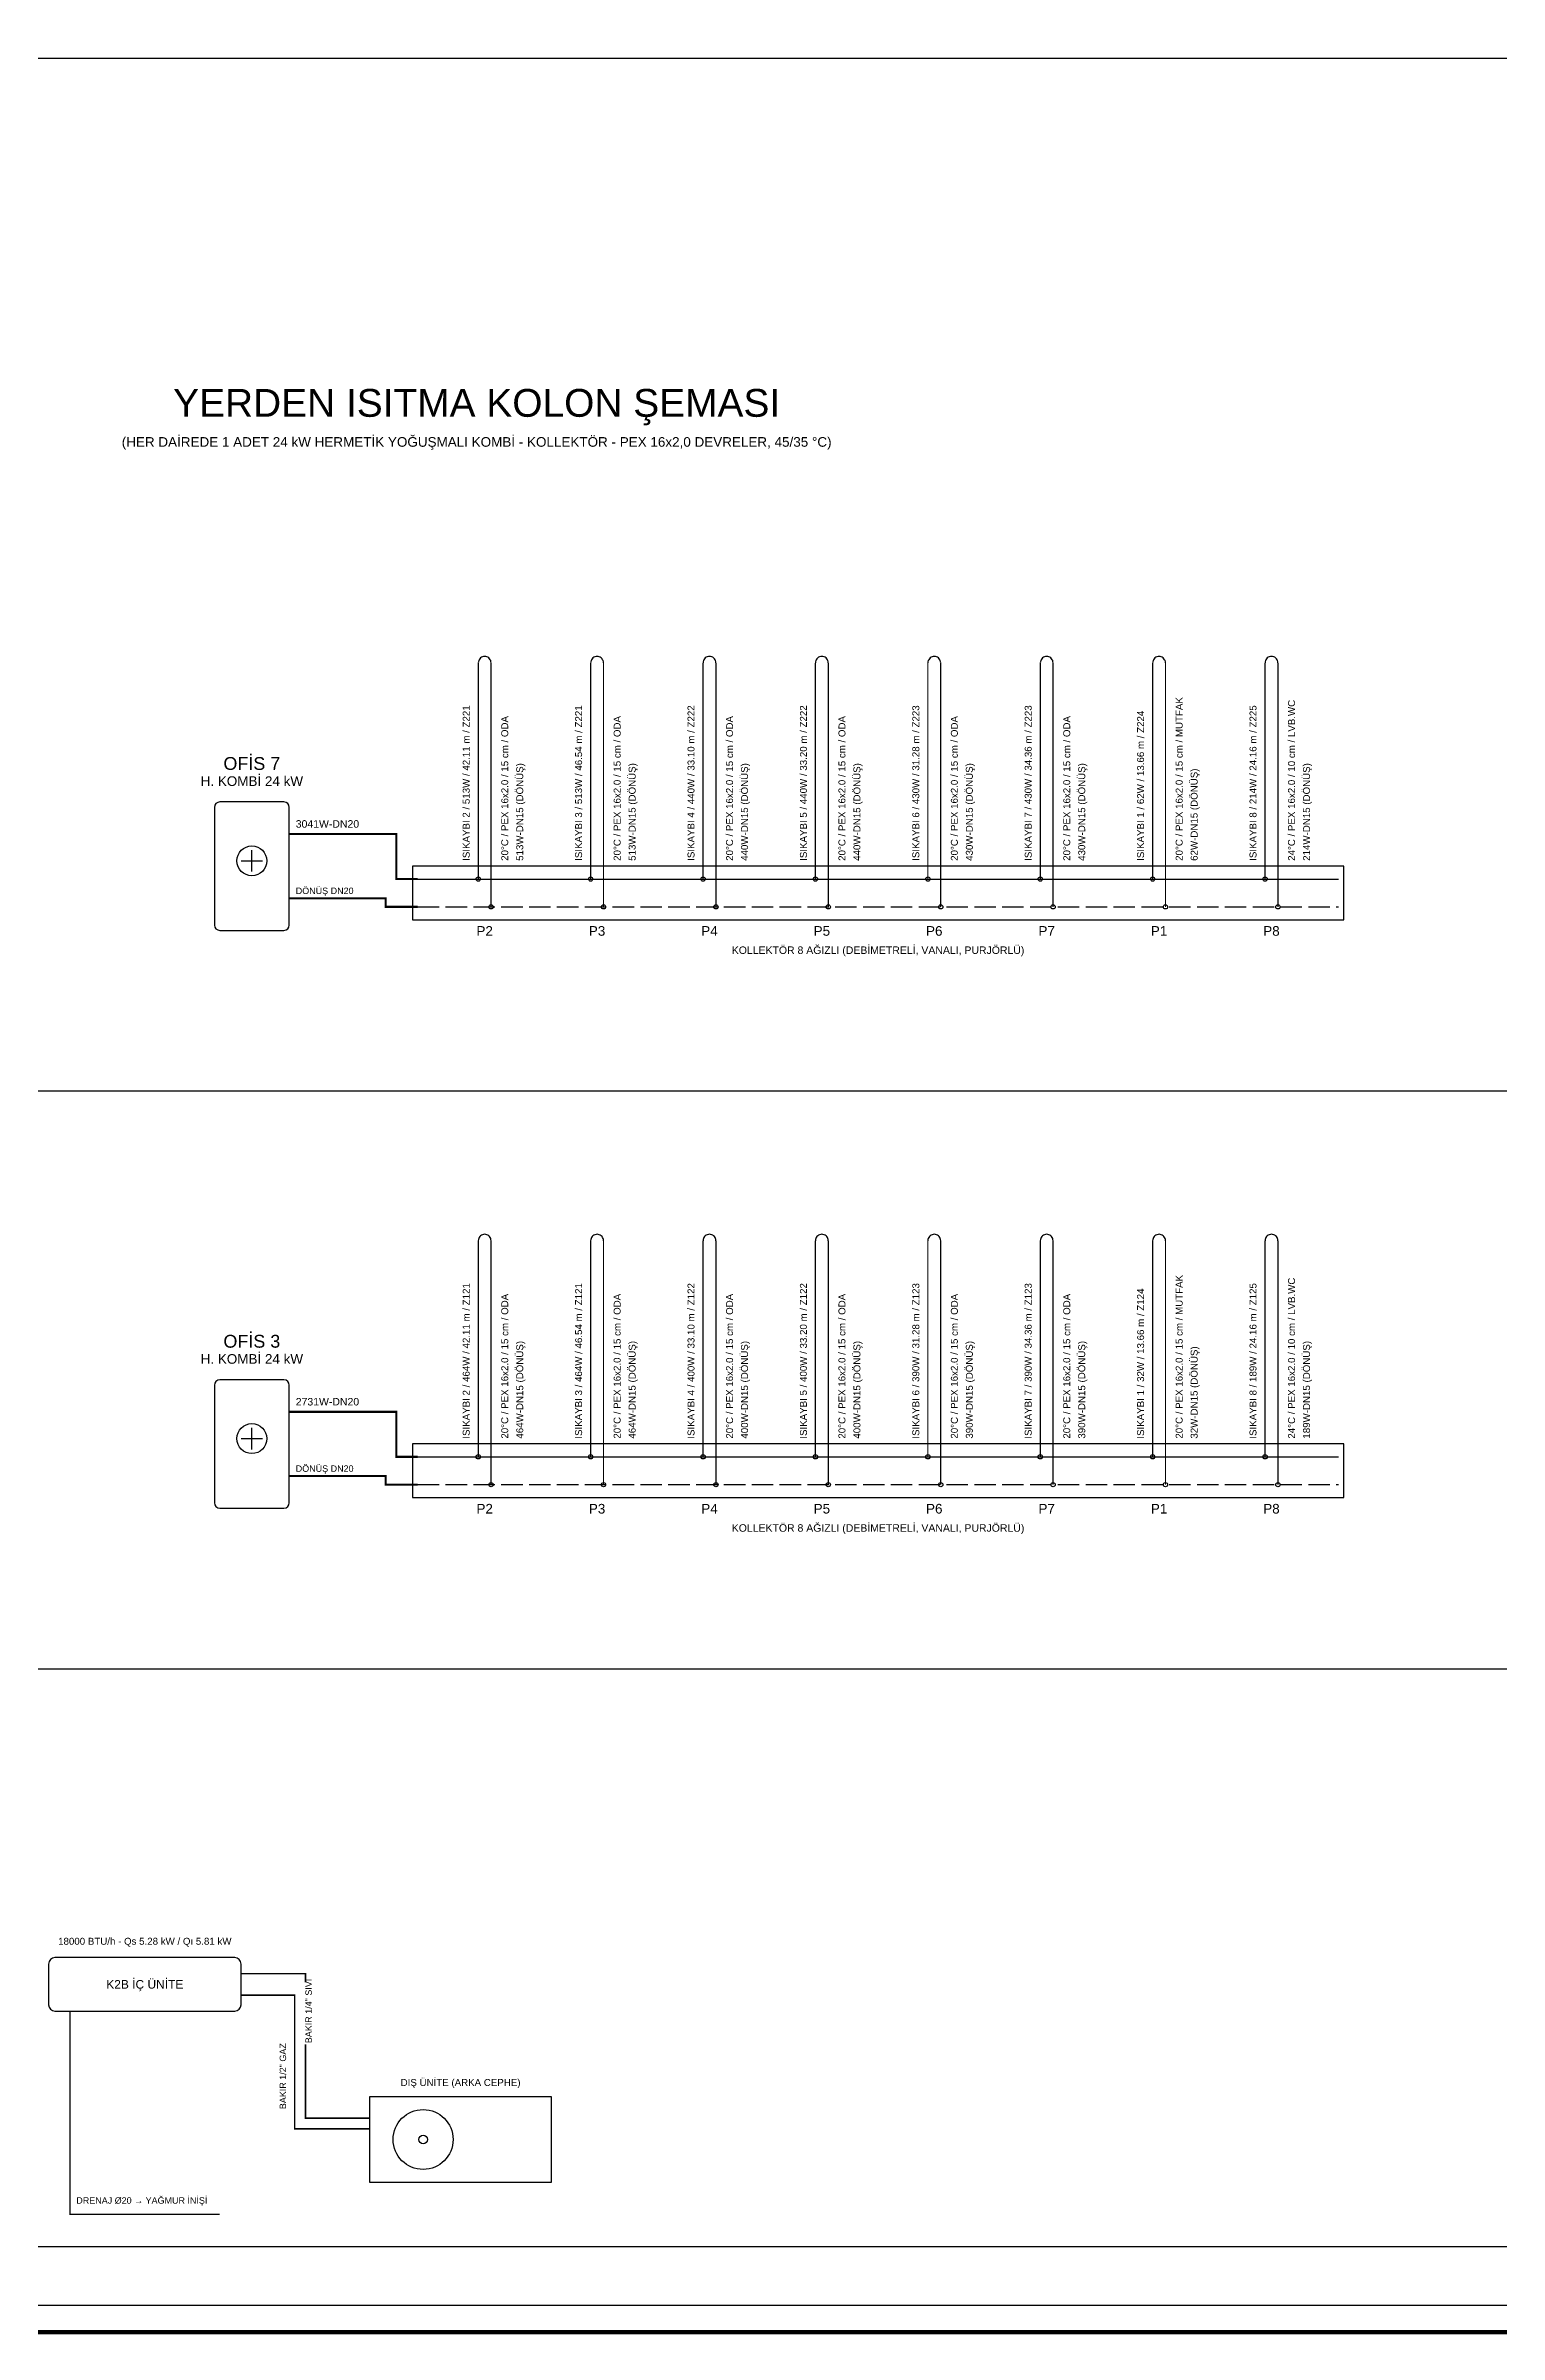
# Model space of a CAD drawing. Header units: centimetres. Extents: x -3952 to 26292, y -15092 to -10712.
# Drawn here: x 21298 to 22655, y -15052 to -12913 of the extents above; entities that cross this region are included whole.
import ezdxf
from ezdxf.enums import TextEntityAlignment as Align

# ---------------------------------------------------------------- set-up
doc = ezdxf.new("R2010")
doc.units = ezdxf.units.CM
doc.linetypes.add('DASHED', pattern=[18, 12, -6])
doc.linetypes.add('ISITMA DONUS HATTI', pattern=[26, 20, -6])
for name, color, linetype in [('MTY-CIHAZ', 135, 'Continuous'), ('MTY-ISIKAYBIMAHAL', 2, 'Continuous'), ('MTY-ISITMA-DONUS-BORU', 30, 'ISITMA DONUS HATTI'), ('MTY-ISITMA-GIDIS-BORU', 10, 'Continuous'), ('MTY-KLIMA-BAKIR BORU', 30, 'Continuous'), ('MTY-KLIMA-DIS UNITE', 4, 'Continuous'), ('MTY-KLIMA-DRENAJ', 8, 'DASHED'), ('MTY-KLIMA-IC UNITE', 4, 'Continuous'), ('MTY-KOLLETOR', 7, 'Continuous'), ('MTY-PAFTA', 7, 'Continuous'), ('MTY-PEX-BORU', 1, 'Continuous'), ('MTY-SEMA', 8, 'Continuous'), ('MTY-YAZI', 7, 'Continuous'), ('STM-ISITMA-CAP', 41, 'Continuous')]:
    doc.layers.add(name, color=color, linetype=linetype)
doc.layers.add('ROTAS-PAFTA-SINIRI', color=8, linetype='Continuous', plot=False)
doc.styles.add('ROTAS', font='arial.ttf')

# ---------------------------------------------------------------- blocks, each defined once
blk = doc.blocks.new('ROTAS_PAFTA')
blk.add_lwpolyline([(0, 0), (1, 0), (1, 1), (0, 1)], close=True)

msp = doc.modelspace()

# ---------------------------------------------------------------- linework, layer by layer
at = {"layer": 'MTY-CIHAZ'}
for p, q in [((21490, -13685), (21490, -13665)), ((21480, -13675), (21500, -13675)), ((21480, -14215), (21500, -14215)), ((21490, -14225), (21490, -14205))]:
    msp.add_line(p, q, dxfattribs=at)
for points in [[(21520, -13740), (21521.9, -13739.6), (21523.5, -13738.5), (21524.6, -13736.9), (21525, -13735), (21525, -13625), (21524.6, -13623.1), (21523.5, -13621.5), (21521.9, -13620.4), (21520, -13620), (21460, -13620), (21458.1, -13620.4), (21456.5, -13621.5), (21455.4, -13623.1), (21455, -13625), (21455, -13735), (21455.4, -13736.9), (21456.5, -13738.5), (21458.1, -13739.6), (21460, -13740)], [(21520, -14280), (21521.9, -14279.6), (21523.5, -14278.5), (21524.6, -14276.9), (21525, -14275), (21525, -14165), (21524.6, -14163.1), (21523.5, -14161.5), (21521.9, -14160.4), (21520, -14160), (21460, -14160), (21458.1, -14160.4), (21456.5, -14161.5), (21455.4, -14163.1), (21455, -14165), (21455, -14275), (21455.4, -14276.9), (21456.5, -14278.5), (21458.1, -14279.6), (21460, -14280)]]:
    msp.add_lwpolyline(points, close=True, dxfattribs=at)
for centre in [(21490, -13675), (21490, -14215)]:
    msp.add_circle(centre, 14, dxfattribs=at)
at = {"layer": 'MTY-ISITMA-DONUS-BORU'}
for p, q in [((21645, -13718), (22505, -13718)), ((21645, -14258), (22505, -14258))]:
    msp.add_line(p, q, dxfattribs=at)
at = {"layer": 'MTY-ISITMA-DONUS-BORU', "const_width": 2}
for points in [[(21525, -13710), (21615, -13710), (21615, -13718), (21645, -13718)], [(21525, -14250), (21615, -14250), (21615, -14258), (21645, -14258)]]:
    msp.add_lwpolyline(points, dxfattribs=at)
at = {"layer": 'MTY-ISITMA-GIDIS-BORU'}
for p, q in [((21645, -13692), (22505, -13692)), ((21645, -14232), (22505, -14232))]:
    msp.add_line(p, q, dxfattribs=at)
at = {"layer": 'MTY-ISITMA-GIDIS-BORU', "const_width": 2}
for points in [[(21525, -13650), (21625, -13650), (21625, -13692), (21645, -13692)], [(21525, -14190), (21625, -14190), (21625, -14232), (21645, -14232)]]:
    msp.add_lwpolyline(points, dxfattribs=at)
at = {"layer": 'MTY-KLIMA-BAKIR BORU', "const_width": 1.5}
for points in [[(21480, -14715), (21540, -14715), (21540, -14850), (21600, -14850)], [(21480, -14735), (21530, -14735), (21530, -14860), (21600, -14860)]]:
    msp.add_lwpolyline(points, dxfattribs=at)
at = {"layer": 'MTY-KLIMA-DIS UNITE'}
msp.add_lwpolyline([(21600, -14910), (21770, -14910), (21770, -14830), (21600, -14830)], close=True, dxfattribs=at)
for radius in [28, 4]:
    msp.add_circle((21650, -14870), radius, dxfattribs=at)
at = {"layer": 'MTY-KLIMA-DRENAJ', "const_width": 1.2}
msp.add_lwpolyline([(21320, -14750), (21320, -14940), (21460, -14940)], dxfattribs=at)
at = {"layer": 'MTY-KLIMA-IC UNITE'}
msp.add_lwpolyline([(21474, -14750), (21476.3, -14749.5), (21478.2, -14748.2), (21479.5, -14746.3), (21480, -14744), (21480, -14706), (21479.5, -14703.7), (21478.2, -14701.8), (21476.3, -14700.5), (21474, -14700), (21306, -14700), (21303.7, -14700.5), (21301.8, -14701.8), (21300.5, -14703.7), (21300, -14706), (21300, -14744), (21300.5, -14746.3), (21301.8, -14748.2), (21303.7, -14749.5), (21306, -14750)], close=True, dxfattribs=at)
at = {"layer": 'MTY-KOLLETOR'}
for points in [[(21640, -13730), (22510, -13730), (22510, -13680), (21640, -13680)], [(21640, -14270), (22510, -14270), (22510, -14220), (21640, -14220)]]:
    msp.add_lwpolyline(points, close=True, dxfattribs=at)
for centre in [(21701.5, -13692), (21806.5, -13692), (21911.5, -13692), (22016.5, -13692), (22121.5, -13692), (22226.5, -13692), (22331.5, -13692), (22436.5, -13692), (21713.5, -13718), (21818.5, -13718), (21923.5, -13718), (22028.5, -13718), (22133.5, -13718), (22238.5, -13718), (22343.5, -13718), (22448.5, -13718), (21701.5, -14232), (21806.5, -14232), (21911.5, -14232), (22016.5, -14232), (22121.5, -14232), (22226.5, -14232), (22331.5, -14232), (22436.5, -14232), (21713.5, -14258), (21818.5, -14258), (21923.5, -14258), (22028.5, -14258), (22133.5, -14258), (22238.5, -14258), (22343.5, -14258), (22448.5, -14258)]:
    msp.add_circle(centre, 2, dxfattribs=at)
at = {"layer": 'MTY-PAFTA'}
for points, const_width in [([(19000, -15050), (24520, -15050), (24520, -12900), (19000, -12900)], 4), ([(19025, -15025), (24495, -15025), (24495, -12925), (19025, -12925)], 1)]:
    msp.add_lwpolyline(points, close=True, dxfattribs=dict(at, const_width=const_width))
at = {"layer": 'MTY-PEX-BORU', "const_width": 1.2}
for points in [[(21701.5, -13692), (21701.5, -13490)], [(21713.5, -13718), (21713.5, -13490)], [(21806.5, -13692), (21806.5, -13490)], [(21818.5, -13718), (21818.5, -13490)], [(21911.5, -13692), (21911.5, -13490)], [(21923.5, -13718), (21923.5, -13490)], [(22016.5, -13692), (22016.5, -13490)], [(22028.5, -13718), (22028.5, -13490)], [(22121.5, -13692), (22121.5, -13490)], [(22133.5, -13718), (22133.5, -13490)], [(22226.5, -13692), (22226.5, -13490)], [(22238.5, -13718), (22238.5, -13490)], [(22331.5, -13692), (22331.5, -13490)], [(22343.5, -13718), (22343.5, -13490)], [(22436.5, -13692), (22436.5, -13490)], [(22448.5, -13718), (22448.5, -13490)], [(21701.5, -14232), (21701.5, -14030)], [(21713.5, -14258), (21713.5, -14030)], [(21806.5, -14232), (21806.5, -14030)], [(21818.5, -14258), (21818.5, -14030)], [(21911.5, -14232), (21911.5, -14030)], [(21923.5, -14258), (21923.5, -14030)], [(22016.5, -14232), (22016.5, -14030)], [(22028.5, -14258), (22028.5, -14030)], [(22121.5, -14232), (22121.5, -14030)], [(22133.5, -14258), (22133.5, -14030)], [(22226.5, -14232), (22226.5, -14030)], [(22238.5, -14258), (22238.5, -14030)], [(22331.5, -14232), (22331.5, -14030)], [(22343.5, -14258), (22343.5, -14030)], [(22436.5, -14232), (22436.5, -14030)], [(22448.5, -14258), (22448.5, -14030)]]:
    msp.add_lwpolyline(points, dxfattribs=at)
at = {"layer": 'MTY-PEX-BORU'}
for points in [[(21713.5, -13490), (21713.4, -13489), (21713.1, -13487.9), (21712.7, -13487), (21712.1, -13486.1), (21711.4, -13485.4), (21710.5, -13484.8), (21709.6, -13484.4), (21708.5, -13484.1), (21707.5, -13484), (21706.5, -13484.1), (21705.4, -13484.4), (21704.5, -13484.8), (21703.6, -13485.4), (21702.9, -13486.1), (21702.3, -13487), (21701.9, -13487.9), (21701.6, -13489), (21701.5, -13490)], [(21818.5, -13490), (21818.4, -13489), (21818.1, -13487.9), (21817.7, -13487), (21817.1, -13486.1), (21816.4, -13485.4), (21815.5, -13484.8), (21814.6, -13484.4), (21813.5, -13484.1), (21812.5, -13484), (21811.5, -13484.1), (21810.4, -13484.4), (21809.5, -13484.8), (21808.6, -13485.4), (21807.9, -13486.1), (21807.3, -13487), (21806.9, -13487.9), (21806.6, -13489), (21806.5, -13490)], [(21923.5, -13490), (21923.4, -13489), (21923.1, -13487.9), (21922.7, -13487), (21922.1, -13486.1), (21921.4, -13485.4), (21920.5, -13484.8), (21919.6, -13484.4), (21918.5, -13484.1), (21917.5, -13484), (21916.5, -13484.1), (21915.4, -13484.4), (21914.5, -13484.8), (21913.6, -13485.4), (21912.9, -13486.1), (21912.3, -13487), (21911.9, -13487.9), (21911.6, -13489), (21911.5, -13490)], [(22028.5, -13490), (22028.4, -13489), (22028.1, -13487.9), (22027.7, -13487), (22027.1, -13486.1), (22026.4, -13485.4), (22025.5, -13484.8), (22024.6, -13484.4), (22023.5, -13484.1), (22022.5, -13484), (22021.5, -13484.1), (22020.4, -13484.4), (22019.5, -13484.8), (22018.6, -13485.4), (22017.9, -13486.1), (22017.3, -13487), (22016.9, -13487.9), (22016.6, -13489), (22016.5, -13490)], [(22133.5, -13490), (22133.4, -13489), (22133.1, -13487.9), (22132.7, -13487), (22132.1, -13486.1), (22131.4, -13485.4), (22130.5, -13484.8), (22129.6, -13484.4), (22128.5, -13484.1), (22127.5, -13484), (22126.5, -13484.1), (22125.4, -13484.4), (22124.5, -13484.8), (22123.6, -13485.4), (22122.9, -13486.1), (22122.3, -13487), (22121.9, -13487.9), (22121.6, -13489), (22121.5, -13490)], [(22238.5, -13490), (22238.4, -13489), (22238.1, -13487.9), (22237.7, -13487), (22237.1, -13486.1), (22236.4, -13485.4), (22235.5, -13484.8), (22234.6, -13484.4), (22233.5, -13484.1), (22232.5, -13484), (22231.5, -13484.1), (22230.4, -13484.4), (22229.5, -13484.8), (22228.6, -13485.4), (22227.9, -13486.1), (22227.3, -13487), (22226.9, -13487.9), (22226.6, -13489), (22226.5, -13490)], [(22343.5, -13490), (22343.4, -13489), (22343.1, -13487.9), (22342.7, -13487), (22342.1, -13486.1), (22341.4, -13485.4), (22340.5, -13484.8), (22339.6, -13484.4), (22338.5, -13484.1), (22337.5, -13484), (22336.5, -13484.1), (22335.4, -13484.4), (22334.5, -13484.8), (22333.6, -13485.4), (22332.9, -13486.1), (22332.3, -13487), (22331.9, -13487.9), (22331.6, -13489), (22331.5, -13490)], [(22448.5, -13490), (22448.4, -13489), (22448.1, -13487.9), (22447.7, -13487), (22447.1, -13486.1), (22446.4, -13485.4), (22445.5, -13484.8), (22444.6, -13484.4), (22443.5, -13484.1), (22442.5, -13484), (22441.5, -13484.1), (22440.4, -13484.4), (22439.5, -13484.8), (22438.6, -13485.4), (22437.9, -13486.1), (22437.3, -13487), (22436.9, -13487.9), (22436.6, -13489), (22436.5, -13490)], [(21713.5, -14030), (21713.4, -14029), (21713.1, -14027.9), (21712.7, -14027), (21712.1, -14026.1), (21711.4, -14025.4), (21710.5, -14024.8), (21709.6, -14024.4), (21708.5, -14024.1), (21707.5, -14024), (21706.5, -14024.1), (21705.4, -14024.4), (21704.5, -14024.8), (21703.6, -14025.4), (21702.9, -14026.1), (21702.3, -14027), (21701.9, -14027.9), (21701.6, -14029), (21701.5, -14030)], [(21818.5, -14030), (21818.4, -14029), (21818.1, -14027.9), (21817.7, -14027), (21817.1, -14026.1), (21816.4, -14025.4), (21815.5, -14024.8), (21814.6, -14024.4), (21813.5, -14024.1), (21812.5, -14024), (21811.5, -14024.1), (21810.4, -14024.4), (21809.5, -14024.8), (21808.6, -14025.4), (21807.9, -14026.1), (21807.3, -14027), (21806.9, -14027.9), (21806.6, -14029), (21806.5, -14030)], [(21923.5, -14030), (21923.4, -14029), (21923.1, -14027.9), (21922.7, -14027), (21922.1, -14026.1), (21921.4, -14025.4), (21920.5, -14024.8), (21919.6, -14024.4), (21918.5, -14024.1), (21917.5, -14024), (21916.5, -14024.1), (21915.4, -14024.4), (21914.5, -14024.8), (21913.6, -14025.4), (21912.9, -14026.1), (21912.3, -14027), (21911.9, -14027.9), (21911.6, -14029), (21911.5, -14030)], [(22028.5, -14030), (22028.4, -14029), (22028.1, -14027.9), (22027.7, -14027), (22027.1, -14026.1), (22026.4, -14025.4), (22025.5, -14024.8), (22024.6, -14024.4), (22023.5, -14024.1), (22022.5, -14024), (22021.5, -14024.1), (22020.4, -14024.4), (22019.5, -14024.8), (22018.6, -14025.4), (22017.9, -14026.1), (22017.3, -14027), (22016.9, -14027.9), (22016.6, -14029), (22016.5, -14030)], [(22133.5, -14030), (22133.4, -14029), (22133.1, -14027.9), (22132.7, -14027), (22132.1, -14026.1), (22131.4, -14025.4), (22130.5, -14024.8), (22129.6, -14024.4), (22128.5, -14024.1), (22127.5, -14024), (22126.5, -14024.1), (22125.4, -14024.4), (22124.5, -14024.8), (22123.6, -14025.4), (22122.9, -14026.1), (22122.3, -14027), (22121.9, -14027.9), (22121.6, -14029), (22121.5, -14030)], [(22238.5, -14030), (22238.4, -14029), (22238.1, -14027.9), (22237.7, -14027), (22237.1, -14026.1), (22236.4, -14025.4), (22235.5, -14024.8), (22234.6, -14024.4), (22233.5, -14024.1), (22232.5, -14024), (22231.5, -14024.1), (22230.4, -14024.4), (22229.5, -14024.8), (22228.6, -14025.4), (22227.9, -14026.1), (22227.3, -14027), (22226.9, -14027.9), (22226.6, -14029), (22226.5, -14030)], [(22343.5, -14030), (22343.4, -14029), (22343.1, -14027.9), (22342.7, -14027), (22342.1, -14026.1), (22341.4, -14025.4), (22340.5, -14024.8), (22339.6, -14024.4), (22338.5, -14024.1), (22337.5, -14024), (22336.5, -14024.1), (22335.4, -14024.4), (22334.5, -14024.8), (22333.6, -14025.4), (22332.9, -14026.1), (22332.3, -14027), (22331.9, -14027.9), (22331.6, -14029), (22331.5, -14030)], [(22448.5, -14030), (22448.4, -14029), (22448.1, -14027.9), (22447.7, -14027), (22447.1, -14026.1), (22446.4, -14025.4), (22445.5, -14024.8), (22444.6, -14024.4), (22443.5, -14024.1), (22442.5, -14024), (22441.5, -14024.1), (22440.4, -14024.4), (22439.5, -14024.8), (22438.6, -14025.4), (22437.9, -14026.1), (22437.3, -14027), (22436.9, -14027.9), (22436.6, -14029), (22436.5, -14030)]]:
    msp.add_lwpolyline(points, dxfattribs=at)
at = {"layer": 'MTY-SEMA'}
for p, q in [((19060, -13890), (24400, -13890)), ((19060, -14430), (24400, -14430)), ((19060, -14970), (24400, -14970))]:
    msp.add_line(p, q, dxfattribs=at)

# ---------------------------------------------------------------- block references
at = {"layer": 'ROTAS-PAFTA-SINIRI', "xscale": 5520, "yscale": 2150}
msp.add_blockref('ROTAS_PAFTA', (19000, -15050), dxfattribs=at)

# ---------------------------------------------------------------- texts
at = {"layer": 'MTY-CIHAZ', "style": 'ROTAS'}
for p in [(21490, -13605), (21490, -14145)]:
    msp.add_text('H. KOMBİ 24 kW', height=9, dxfattribs=at).set_placement(p, align=Align.CENTER)
at = {"layer": 'MTY-ISIKAYBIMAHAL', "style": 'ROTAS'}
for s, p in [('ISIKAYBI 2 / 513W / 42.11 m / Z221', (21693.5, -13675)), ('ISIKAYBI 3 / 513W / 46.54 m / Z221', (21798.5, -13675)), ('ISIKAYBI 4 / 440W / 33.10 m / Z222', (21903.5, -13675)), ('ISIKAYBI 5 / 440W / 33.20 m / Z222', (22008.5, -13675)), ('ISIKAYBI 6 / 430W / 31.28 m / Z223', (22113.5, -13675)), ('ISIKAYBI 7 / 430W / 34.36 m / Z223', (22218.5, -13675)), ('ISIKAYBI 1 / 62W / 13.66 m / Z224', (22323.5, -13675)), ('ISIKAYBI 8 / 214W / 24.16 m / Z225', (22428.5, -13675)), ('ISIKAYBI 2 / 464W / 42.11 m / Z121', (21693.5, -14215)), ('ISIKAYBI 3 / 464W / 46.54 m / Z121', (21798.5, -14215)), ('ISIKAYBI 4 / 400W / 33.10 m / Z122', (21903.5, -14215)), ('ISIKAYBI 5 / 400W / 33.20 m / Z122', (22008.5, -14215)), ('ISIKAYBI 6 / 390W / 31.28 m / Z123', (22113.5, -14215)), ('ISIKAYBI 7 / 390W / 34.36 m / Z123', (22218.5, -14215)), ('ISIKAYBI 8 / 189W / 24.16 m / Z125', (22428.5, -14215)), ('ISIKAYBI 1 / 32W / 13.66 m / Z124', (22323.5, -14215))]:
    msp.add_text(s, height=6.5, rotation=90, dxfattribs=at).set_placement(p)
at = {"layer": 'MTY-KLIMA-BAKIR BORU', "style": 'ROTAS'}
msp.add_text('BAKIR 1/2" GAZ', height=6, rotation=90, dxfattribs=at).set_placement((21522, -14780), align=Align.RIGHT)
at = {"layer": 'MTY-KLIMA-DIS UNITE', "style": 'ROTAS'}
msp.add_text('DIŞ ÜNİTE (ARKA CEPHE)', height=6.5, dxfattribs=at).set_placement((21685, -14820), align=Align.CENTER)
at = {"layer": 'MTY-KLIMA-DRENAJ', "style": 'ROTAS'}
msp.add_text('DRENAJ Ø20 → YAĞMUR İNİŞİ', height=6, dxfattribs=at).set_placement((21326, -14930))
at = {"layer": 'MTY-KLIMA-IC UNITE', "style": 'ROTAS'}
msp.add_text('18000 BTU/h - Qs 5.28 kW / Qı 5.81 kW', height=6.5, dxfattribs=at).set_placement((21390, -14688), align=Align.CENTER)
msp.add_text('K2B İÇ ÜNİTE', height=8, dxfattribs=at).set_placement((21390, -14725), align=Align.MIDDLE_CENTER)
at = {"layer": 'MTY-KOLLETOR', "style": 'ROTAS'}
for s, height, p in [('P2', 9, (21707.5, -13745)), ('P3', 9, (21812.5, -13745)), ('P4', 9, (21917.5, -13745)), ('P5', 9, (22022.5, -13745)), ('P6', 9, (22127.5, -13745)), ('P7', 9, (22232.5, -13745)), ('P1', 9, (22337.5, -13745)), ('P8', 9, (22442.5, -13745)), ('KOLLEKTÖR 8 AĞIZLI (DEBİMETRELİ, VANALI, PURJÖRLÜ)', 7, (22075, -13762)), ('P2', 9, (21707.5, -14285)), ('P3', 9, (21812.5, -14285)), ('P4', 9, (21917.5, -14285)), ('P5', 9, (22022.5, -14285)), ('P6', 9, (22127.5, -14285)), ('P7', 9, (22232.5, -14285)), ('P1', 9, (22337.5, -14285)), ('P8', 9, (22442.5, -14285)), ('KOLLEKTÖR 8 AĞIZLI (DEBİMETRELİ, VANALI, PURJÖRLÜ)', 7, (22075, -14302))]:
    msp.add_text(s, height=height, dxfattribs=at).set_placement(p, align=Align.CENTER)
at = {"layer": 'MTY-YAZI', "style": 'ROTAS'}
for s, height, p in [('YERDEN ISITMA KOLON ŞEMASI', 26, (21700, -13260)), ('(HER DAİREDE 1 ADET 24 kW HERMETİK YOĞUŞMALI KOMBİ - KOLLEKTÖR - PEX 16x2,0 DEVRELER, 45/35 °C)', 9, (21700, -13288)), ('OFİS 7', 12, (21490, -13590)), ('OFİS 3', 12, (21490, -14130))]:
    msp.add_text(s, height=height, dxfattribs=at).set_placement(p, align=Align.CENTER)
at = {"layer": 'STM-ISITMA-CAP', "style": 'ROTAS'}
for s, p in [('20°C / PEX 16x2.0 / 15 cm / MUTFAK', (22359.5, -13675)), ('24°C / PEX 16x2.0 / 10 cm / LVB.WC', (22464.5, -13675)), ('20°C / PEX 16x2.0 / 15 cm / ODA', (21729.5, -13675)), ('20°C / PEX 16x2.0 / 15 cm / ODA', (21834.5, -13675)), ('20°C / PEX 16x2.0 / 15 cm / ODA', (21939.5, -13675)), ('20°C / PEX 16x2.0 / 15 cm / ODA', (22044.5, -13675)), ('20°C / PEX 16x2.0 / 15 cm / ODA', (22149.5, -13675)), ('20°C / PEX 16x2.0 / 15 cm / ODA', (22254.5, -13675)), ('513W-DN15 (DÖNÜŞ)', (21743.5, -13675)), ('513W-DN15 (DÖNÜŞ)', (21848.5, -13675)), ('440W-DN15 (DÖNÜŞ)', (21953.5, -13675)), ('440W-DN15 (DÖNÜŞ)', (22058.5, -13675)), ('430W-DN15 (DÖNÜŞ)', (22163.5, -13675)), ('430W-DN15 (DÖNÜŞ)', (22268.5, -13675)), ('62W-DN15 (DÖNÜŞ)', (22373.5, -13675)), ('214W-DN15 (DÖNÜŞ)', (22478.5, -13675)), ('20°C / PEX 16x2.0 / 15 cm / MUTFAK', (22359.5, -14215)), ('24°C / PEX 16x2.0 / 10 cm / LVB.WC', (22464.5, -14215)), ('20°C / PEX 16x2.0 / 15 cm / ODA', (21729.5, -14215)), ('20°C / PEX 16x2.0 / 15 cm / ODA', (21834.5, -14215)), ('20°C / PEX 16x2.0 / 15 cm / ODA', (21939.5, -14215)), ('20°C / PEX 16x2.0 / 15 cm / ODA', (22044.5, -14215)), ('20°C / PEX 16x2.0 / 15 cm / ODA', (22149.5, -14215)), ('20°C / PEX 16x2.0 / 15 cm / ODA', (22254.5, -14215)), ('464W-DN15 (DÖNÜŞ)', (21743.5, -14215)), ('464W-DN15 (DÖNÜŞ)', (21848.5, -14215)), ('400W-DN15 (DÖNÜŞ)', (21953.5, -14215)), ('400W-DN15 (DÖNÜŞ)', (22058.5, -14215)), ('390W-DN15 (DÖNÜŞ)', (22163.5, -14215)), ('390W-DN15 (DÖNÜŞ)', (22268.5, -14215)), ('32W-DN15 (DÖNÜŞ)', (22373.5, -14215)), ('189W-DN15 (DÖNÜŞ)', (22478.5, -14215))]:
    msp.add_text(s, height=6.5, rotation=90, dxfattribs=at).set_placement(p)
for s, height, p in [('3041W-DN20', 7, (21531, -13644)), ('DÖNÜŞ DN20', 6, (21531, -13706)), ('2731W-DN20', 7, (21531, -14184)), ('DÖNÜŞ DN20', 6, (21531, -14246))]:
    msp.add_text(s, height=height, dxfattribs=at).set_placement(p)

# ---------------------------------------------------------------- next in the draw order: wipeouts: each hides what was drawn before it
msp.add_wipeout([(21547, -14723.2), (21547, -14781), (21539, -14781), (21539, -14723.2)])

# ---------------------------------------------------------------- next in the draw order: texts
at = {"layer": 'MTY-KLIMA-BAKIR BORU', "style": 'ROTAS'}
msp.add_text('BAKIR 1/4" SIVI', height=6, rotation=90, dxfattribs=at).set_placement((21546, -14780))

doc.saveas('drawing.dxf')
